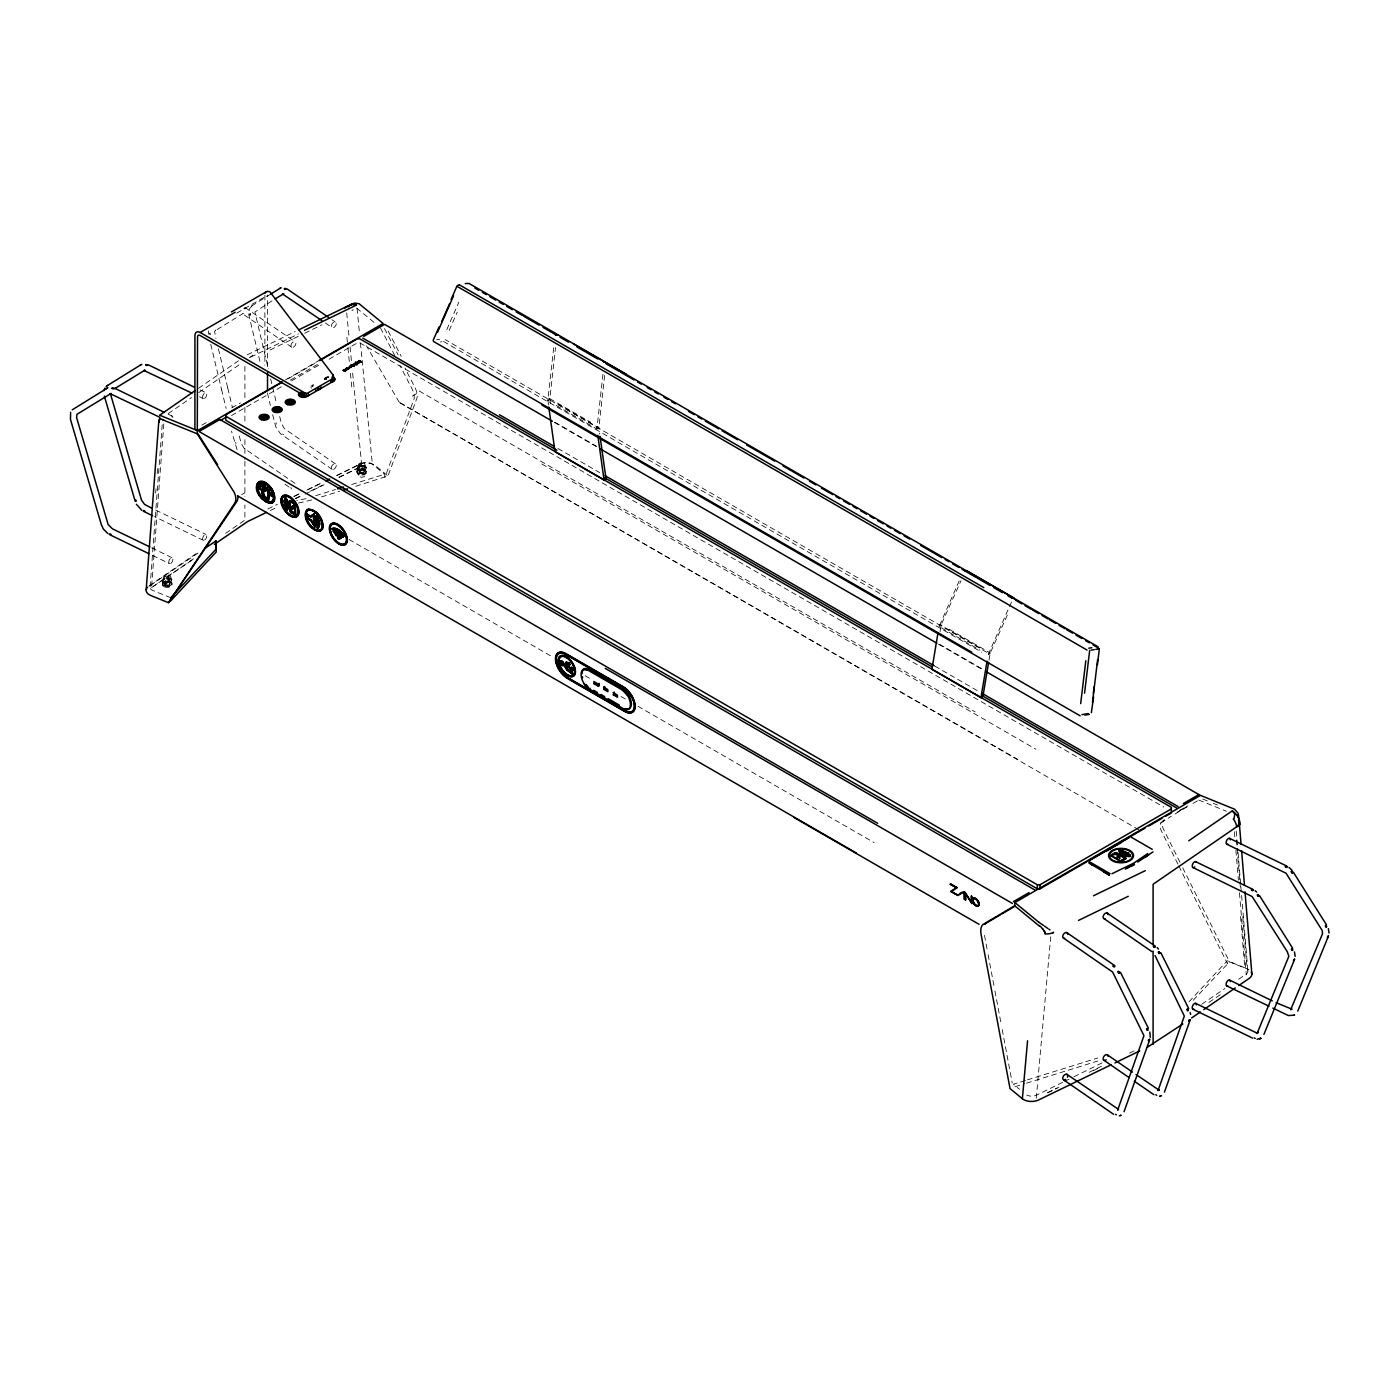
<?xml version="1.0" encoding="UTF-8"?>
<svg xmlns="http://www.w3.org/2000/svg" width="1399" height="1399" viewBox="0 0 1399 1399"><rect width="100%" height="100%" fill="white"/><g stroke="black" fill="none" stroke-linecap="round" stroke-linejoin="round"><path stroke-width="0.75" stroke-dasharray="5 3.75" d="M170.031 579.938A2.798 1.626 0 0 0 165.974 578.417A2.798 1.626 0 0 0 165.712 581.215A2.798 1.626 0 0 0 170.031 579.938L170.031 577.717A2.798 1.626 0 0 0 165.939 576.213A2.798 1.626 0 0 0 165.747 579.011A2.798 1.626 0 0 0 170.031 577.717M171.168 579.868C172.951 579.868 166.464 575.723 163.735 578.959M358.966 467.493L358.966 465.395M171.168 578.661C170.678 570.425 160.448 578.224 163.753 578.924M548.46 404.888L547.883 399.834L553.917 345.868M357.847 466.409L358.966 463.664L361.624 462.474L364.44 463.524L365.699 466.409L365.699 467.721L364.282 465.937L360.627 465.517L357.847 467.721L357.847 466.409L357.847 467.546M155.691 493.113L156.023 488.776M157.16 473.614L157.807 464.958M150.095 586.811L162.284 423.74M193.429 558.778L151.547 587.597L163.91 422.498M208.399 330.829L208.364 334.116M353.055 309.529L353.055 310.228A11.122 6.418 0 0 0 351.814 310.176M1036.257 1098.337L1050.736 936.77M164.767 585.202L168.177 585.551L170.066 584.275L168.072 582.876L164.925 583.453L164.89 580.025M165.065 585.167L163.106 586.111L164.557 585.481M550.419 403.751L549.807 399.1L555.543 347.547M604.63 375.457L598.859 427.814L596.901 428.951L603.004 373.76M989.006 660.101L990.247 652.948L1008.224 613.094M548.023 398.977L547.848 400.639M939.971 631.788L941.212 624.636L961.061 580.62M597.058 427.29L596.901 428.951L556.033 405.36M959.207 580.917L939.079 626.507L979.947 650.098M162.704 584.415A8.884 1.364 -83.7 0 0 163.158 583.383L163.613 578.539L163.158 579.588A8.884 1.364 -83.7 0 0 162.704 581.267L162.704 584.432A8.814 5.439 56.3 0 0 166.341 586.286A8.814 6.803 -31 0 0 170.888 585.377A8.884 1.364 -83.7 0 0 171.325 584.292L171.78 579.431A8.779 5.421 56.3 0 0 168.142 577.595A8.814 6.803 -31 0 0 163.596 578.486M939.359 624.916L939.079 626.507L941.037 625.37L981.906 648.961M355.731 486.275L387.978 475.975L416.937 398.155A11.559 4.722 63.3 0 0 414.646 386.841L404.923 368.059M446.771 329.639L458.802 302.236M449.201 330.479L457.228 312.204M1011.529 601.99L988.114 654.819L988.411 653.228L445.197 339.625M1160.785 822.997L1171.365 816.159M1188.975 1001.824L1227.255 960.746L1244.813 967.846A7.45 4.302 0 0 1 1246.317 974.036L1235.632 981.276M1193.242 1000.268L1229.529 961.83L1247.156 968.965A11.14 6.435 0 0 1 1248.887 969.839M164.75 583.575L164.627 584.765M251.383 306.311L252.03 305.786M251.837 306.136L249.337 308.899L248.742 314.565L260.074 362.061M1162.866 821.038L1163.916 820.146M359.351 471.218C358.022 473.317 362.656 473.946 364.02 472.722C366.188 468.21 355.381 473.596 359.421 467.756M198.536 388.292L238.512 360.802M168.212 413.597L191.558 397.543M198.745 392.594L241.87 362.971M249.267 357.759L252.747 355.363M148.749 586.198L197.696 552.553M225.676 533.316L244.912 520.096L244.912 504.952M198.081 553.042L151.704 584.467A7.45 4.302 0 0 0 150.375 585.936M151.547 587.597L194.496 558.481M1201.724 1004.255L1224.947 988.516M1208.893 1002.418L1221.432 993.92M251.628 306.031L270.619 294.122M272.071 300.837L254.95 311.977L268.241 368.881M399.17 402.178L366.433 345.798M1177.084 812.277L1187.926 805.894M1174.985 814.026L1187.629 806.576M1193.05 803.393L1198.471 800.193M236.781 313.096L267.839 295.154M201.858 425.121L206.842 422.253M231.709 407.896L240.418 402.877M285.431 379.898L319.164 360.417M287.809 378.989L317.853 361.642M290.362 380.108L319.444 363.303M231.482 415.573L282.178 386.299M291.569 380.878L321.613 363.53M329.132 359.193L357.287 342.93L359.91 342.93L1163.811 807.066M241.607 494.651L244.58 492.938M412.338 396.092L418.301 392.647M548.338 400.359L549.824 399.502M988.586 654.54L990.072 653.683M1179.497 810.493L1186.929 806.209M359.473 472.687L358.092 474.156L359.893 472.984M293.738 496.662L301.31 492.938M306.976 490.14L322.12 482.707M337.176 475.293L361.624 463.261A7.45 4.302 0 0 1 372.344 464.136L384.638 474.278L384.97 477.199L413.929 399.38A11.559 4.722 63.3 0 0 411.638 388.065L399.957 365.524M295.626 498.743L303.198 495.019M305.087 494.092L324.008 484.788M339.135 477.356L361.816 466.199L352.356 370.333M1062.663 1082.301L1036.397 1095.225A7.45 4.302 0 0 1 1026.674 1095.032M1064.552 1081.375L1070.235 1078.594M1074.012 1076.723L1102.395 1062.768M1047.536 1092.759L1058.886 1087.18M1089.139 1072.299L1102.395 1065.793M247.221 354.821L295.172 331.563M250.648 357.13L298.477 333.941M270.059 349.995L302.761 334.134M304.685 333.207L321.98 324.813M267.821 508.991L277.352 504.374M294.524 496.033L300.243 493.27M307.885 489.563L321.245 483.092M336.512 475.677L359.403 464.573A11.14 6.435 0 0 1 375.649 465.797L387.978 475.975M270.374 510.53L277.981 506.823M295.119 498.516L302.744 494.826M310.351 491.136L325.582 483.739M338.908 477.286L361.816 466.199M1047.676 1092.794L1057.207 1088.177M1093.371 1070.637L1099.089 1067.874M1129.553 1053.097L1135.271 1050.317M306.031 498.691L296.745 500.457M315.667 495.701L335.55 489.528M351.691 484.509L384.638 474.278M311.802 499.915L296.745 503.483M321.438 496.925L339.59 491.294M1025.38 1080.5L1013.383 1084.225L1019.521 1089.296M1027.391 1079.871L1097.76 1058.011M1014.974 1086.743L1024.593 1083.753M1026.534 1083.158L1097.76 1061.037M436.61 339.747L439.688 339.257M440.458 341.968L441.979 341.723M548.635 398.89L549.562 398.75M597.67 427.202L598.912 427.01M939.971 624.828L941.212 624.636M989.023 653.141L989.932 653.001M357.969 469.015L357.13 468.752A8.814 1.871 -81.2 0 1 358.371 466.024A8.779 6.925 -24.9 0 1 363.041 465.29A8.411 4.862 60 0 1 364.719 466.024A8.831 5.089 60 0 1 366.416 467.318L366.416 470.484A8.814 1.871 -81.2 0 1 365.174 473.212A8.814 6.96 -24.9 0 1 360.522 473.929A8.884 5.124 60 0 1 358.826 473.229L357.13 471.918L357.13 468.752A10.213 5.893 60.1 0 1 357.969 469.015L358.826 469.434M1202.72 799.056L1208.701 801.47M1213.3 803.341L1217.445 805.02M1198.733 800.053L1226.416 811.228M170.765 597.758L153.208 590.658A7.45 4.302 0 0 1 150.48 588.559M200.144 389.954L205.985 392.752M168.212 414.209L172.094 416.063M199.55 396.809L203.397 398.663M155.674 510.04L206.003 534.435M203.415 540.346L154.52 516.651M151.669 547.831L172.112 557.746M152.596 555.455L169.524 563.657M364.719 466.024C361.991 463.803 362.341 469.347 364.719 469.802A8.884 5.124 60 0 0 366.416 470.466M245.105 307.623L294.979 341.653M549.859 398.698L590.728 422.288M949.379 629.358L990.247 652.948M557.991 404.224L598.859 427.814L599.751 434.197M443.518 341.496L981.748 652.231M554.983 422.271L596.464 446.211M939.533 644.292L982.885 669.317M554.266 422.323L596.324 446.613M938.467 644.135L983.147 670.034M557.939 448.502L599.681 472.6M934.934 666.169L980.174 692.278M419.193 390.986L975.086 711.934M541.815 463.961L1035.872 749.199M400.394 402.964L1017.965 759.517M1138.908 829.817L398.977 402.282M349.05 539.472L553.025 657.233M585.132 675.769L591.497 679.442M621.016 696.492L626.682 699.762M638.014 706.303L874.078 842.6M244.668 307.902L245.734 308.549M244.248 308.077L245.315 308.724M243.811 308.322L244.877 308.969M364.09 471.131L364.265 471.271A2.361 1.364 0 0 1 360.592 472.442A2.361 1.364 0 0 1 360.592 470.081A2.361 1.364 0 0 1 364.125 471.253L364.125 467.756A2.361 1.364 0 0 0 360.592 466.567A2.361 1.364 0 0 0 360.592 468.927A2.361 1.364 0 0 0 364.125 467.756M335.34 463.803L284.487 428.741L281.409 423.495L279.135 414.296M294.962 483.354L244.125 448.31L241.03 443.063L238.757 433.865M325.337 322.959L332.262 327.716M291.884 347.284L242.01 313.428L243.339 313.341L214.642 331.073L215.656 330.164L214.572 331.546L215.971 338.541M331.948 319.741L335.358 322.085M332.245 469.434L280.447 433.707L275.865 427.115L272.368 413.632M284.976 484.194L291.866 488.985A3.235 2.029 -55.5 0 1 290.94 487.377M356.605 308.025L375.299 323.414M282.668 434.022L283.56 434.704M237.061 449.656L231.5 431.119M388.135 331.003L401.251 356.36M384.498 328.608L398.12 354.909M380.511 327.961L395.095 356.133M1179.969 862.309L1163.461 829.152A11.559 7.03 46 0 1 1162.202 823.486M1182.732 867.835L1229.529 961.83M1177.871 864.057L1161.345 830.901A11.559 7.03 46 0 1 1162.324 821.475M1178.78 865.911L1227.43 963.579L1227.255 960.746M276.023 422.795L276.372 424.089M235.644 442.364L235.994 443.64M270.637 378.884L276.67 404.031M227.757 388.03L232.321 407.039M267.419 392.839L270.409 405.448M218.419 348.823L227.862 388.432M210.759 344.294L221.689 389.919M221.584 389.517L226.113 408.491M250.438 313.533L250.718 314.932M249.984 313.726L250.264 315.142M249.582 313.953L249.861 315.352M210.06 333.102L210.34 334.501M209.605 333.294L209.885 334.693M984.494 935.389L987.711 952.492M988.114 954.643L994.549 988.866M994.951 991.017L1001.387 1025.24M1002.191 1029.524L1012.229 1083.018M357.042 308.34L359.595 334.309M360.452 342.965L361.939 358.109M362.149 360.277L372.361 464.136M346.707 312.816L349.243 338.768M350.065 346.9L351.534 362.131M346.882 337.159L347.721 345.64M347.931 347.774L349.383 362.638M350.432 373.253L351.883 388.118M1236.261 831.146L1237.87 850.4M1238.045 852.551L1240.703 884.64M1240.896 886.774L1247.891 970.801M1236.419 840.03L1236.943 846.325M1237.118 848.406L1239.776 880.268M1239.916 881.965L1240.441 888.33M1242.802 916.555L1247.156 968.965M1234.373 831.775L1234.897 838.088M1235.894 850.295L1238.395 880.181M1239.462 892.807L1246.282 974.876M1240.528 916.38L1244.813 967.846M164.435 577.577L164.435 579.763M366.643 471.568A4.879 2.815 0 0 1 359.246 473.911A4.879 2.815 0 0 1 359.421 469.032A4.879 2.815 0 0 1 366.643 471.568L366.643 472.355A4.879 2.815 0 0 1 359.246 474.716A4.879 2.815 0 0 1 359.421 469.837A4.879 2.815 0 0 1 366.643 472.355M366.416 467.249A8.779 1.854 -81.2 0 0 365.174 469.977L365.174 473.159M364.579 465.272L364.579 467.598A2.798 1.626 0 0 1 360.295 468.91A2.798 1.626 0 0 1 360.452 466.112A2.798 1.626 0 0 1 364.579 467.598M357.969 468.962A7.572 4.407 60.5 0 1 358.826 469.364A8.884 5.124 60 0 1 360.522 470.729L360.522 473.876M358.371 466.077L358.371 469.242A8.779 1.854 -81.2 0 1 357.13 472.005A8.411 4.844 60 0 0 358.826 473.212M326.054 378.884L326.054 379.461A3.655 2.116 0 0 1 328.852 377.31A3.707 2.133 0 0 0 326.002 379.461L326.002 378.884M324.603 379.356L324.603 379.426A5.089 2.938 0 0 1 328.678 376.488A5.089 2.938 0 0 0 324.638 379.566M267.506 366.835L267.506 296.605A3.707 2.133 60 0 1 267.699 295.574M264.883 295.102L264.883 365.314M244.912 366.381L244.912 398.872M244.912 407.354L244.912 422.69M244.912 439.688L244.912 459.484M244.912 461.268L244.912 496.295M171.325 580.463A8.411 1.294 -83.7 0 1 171.78 579.448L171.325 580.498A8.831 1.364 -83.7 0 0 170.87 582.176L170.87 585.324M169.594 580.113A2.361 1.364 0 0 1 165.991 581.215A2.361 1.364 0 0 1 166.131 578.871A2.361 1.364 0 0 1 169.594 580.113L169.594 583.61A2.361 1.364 0 0 1 165.991 584.73A2.361 1.364 0 0 1 166.131 582.369A2.361 1.364 0 0 1 169.594 583.61M168.142 577.63L168.142 580.795A8.814 5.439 56.3 0 0 171.797 582.666A10.195 1.574 -83.6 0 1 171.552 583.488M162.686 581.197A8.814 5.439 56.3 0 1 166.341 583.033L166.341 586.233M1162.901 821.248A11.559 7.03 46 0 1 1164.44 819.727M311.295 388.292A5.089 2.938 0 0 1 316.489 384.27M171.273 416.115A3.235 1.696 -64.2 0 1 172.881 417.584M360.522 470.676A8.814 6.96 -24.9 0 1 365.191 469.942M363.041 468.56A8.814 6.96 -24.9 0 1 358.354 469.295M363.845 469.242A10.195 5.893 60 0 1 363.023 468.525M364.719 469.889A7.555 4.407 60.5 0 1 363.845 469.295M163.158 579.851A8.639 1.277 -83.2 0 1 163.596 578.731M166.324 583.051A8.779 6.768 -31 0 1 170.888 582.089M168.16 580.812A8.779 6.785 -31 0 1 163.578 581.774A8.411 1.294 -83.7 0 1 163.158 583.4M171.552 583.208A7.555 1.119 -83.2 0 1 171.325 583.995M170.031 584.03L169.961 583.873A2.781 1.609 0 0 0 165.956 582.386A2.781 1.609 0 0 0 165.747 585.167A2.781 1.609 0 0 0 170.013 583.873L170.048 584.082M313.009 385.687A3.655 2.116 0 0 0 312.467 386.404A3.707 2.133 0 0 1 312.974 385.669M313.009 386.072A3.655 2.116 0 0 0 312.677 386.404A3.707 2.133 0 0 1 312.974 386.054M328.852 376.926A3.655 2.116 0 0 0 326.142 379.461A3.707 2.133 0 0 1 328.852 376.908M170.661 563.447A3.235 1.696 -64.2 0 0 172.689 558.271A3.235 1.696 -64.2 0 0 169.104 560.404A3.235 1.696 -64.2 0 0 170.661 563.447M204.534 398.453A3.235 1.696 -64.2 0 0 206.562 393.276A3.235 1.696 -64.2 0 0 202.96 395.392A3.235 1.696 -64.2 0 0 204.534 398.453M204.551 540.136A3.235 1.696 -64.2 0 0 206.58 534.96A3.235 1.696 -64.2 0 0 202.977 537.094A3.235 1.696 -64.2 0 0 204.551 540.136M293.248 347.197A3.235 2.029 -55.5 0 0 295.661 342.248A3.235 2.029 -55.5 0 0 291.377 343.979A3.235 2.029 -55.5 0 0 293.248 347.197M333.627 327.628A3.235 2.029 -55.5 0 0 336.04 322.679A3.235 2.029 -55.5 0 0 331.755 324.411A3.235 2.029 -55.5 0 0 333.627 327.628M333.609 469.347A3.235 2.029 -55.5 0 0 336.022 464.381A3.235 2.029 -55.5 0 0 331.738 466.112A3.235 2.029 -55.5 0 0 333.609 469.347M360.085 476.919A3.235 1.871 0 0 0 365.017 475.363A3.235 1.871 0 0 0 360.225 473.684A3.235 1.871 0 0 0 360.085 476.919M360.103 466.636A2.798 1.626 0 0 0 364.562 465.517A2.798 1.626 0 0 0 360.645 463.856A2.798 1.626 0 0 0 360.103 466.636M360.347 472.862A2.781 1.609 0 0 0 364.544 471.533A2.781 1.609 0 0 0 360.435 470.099A2.781 1.609 0 0 0 360.347 472.862M164.505 586.933A4.879 2.815 0 0 0 172.112 584.817A4.879 2.815 0 0 0 165.117 582.071A4.879 2.815 0 0 0 164.505 586.933M164.505 586.146A4.879 2.815 0 0 0 172.112 584.03A4.879 2.815 0 0 0 165.117 581.284A4.879 2.815 0 0 0 164.505 586.146"/><path stroke-width="1.5" d="M1119.777 855.786L1119.76 858.531L1118.92 856.975L1117.206 858.147L1117.206 855.384L1118.063 856.957L1119.777 855.961M356.36 364.352L356.762 363.338L356.797 364.3M568.501 663.336L569.306 664.595L569.043 663.143M357.899 362.761L358.809 362.201M1115.055 852.813L1125.985 858.304L1122.033 861.259M348.001 369.388L349.61 367.85L348.473 368.164M289.768 501.996C294.734 498.883 296.518 511.317 294.909 513.538M294.927 513.783L290.852 511.317L290.1 501.804M268.153 501.402L269.64 494.704A5.229 2.781 56.2 0 0 265.635 488.059A5.229 2.781 56.2 0 0 262.278 490.454L264.463 498.866L268.486 501.192L264.149 499.076C256.804 486.73 269.098 483.512 268.888 496.558M347.826 368.549C347.267 366.975 345.221 369.668 348.281 368.916M357.025 363.32L356.535 364.352M345.57 370.648L344.137 370.001M355.066 363.18L356.395 364.037M339.467 538.178C335.498 532.809 342.23 542.06 338.995 537.356M268.328 495.98C269.937 486.502 257.451 486.362 264.551 496.872L267.384 498.516L268.153 496.715M293.038 512.121L292.583 511.369M1150.258 1037.324L1149.838 1032.06M146.178 589.836L158.804 420.959M162.214 419.595A6.435 1.679 36.2 0 1 163.053 419.962L197.294 433.83L197.539 337.002A3.707 2.133 60 0 1 200.144 335.498L304.772 395.9A2.308 1.329 0 0 0 308.042 395.9L331.511 382.347A6.943 4.005 0 0 0 332.962 377.922M319.811 531.025C310.788 531.515 301.415 517.7 307.063 509.953M318.797 531.305C311.435 530.186 303.478 518.347 305.891 511.177M308.812 509.149L307.832 509.533C317.031 508.187 325.145 520.848 322.4 529.224C324.323 522.194 317.73 509.498 308.48 509.358M158.944 421.484L158.874 422.253A11.122 6.418 0 0 1 160.063 418.441M1053.395 932.399L1053.464 932.468A11.122 6.418 0 0 1 1045.036 933.937L1044.983 933.378A5.579 4.722 18.8 0 0 1044.896 932.993A5.841 4.931 18.5 0 0 1044.843 932.364A6.243 5.176 23.9 0 0 1044.528 931.419L1044.109 930.825M353.09 364.352L352.81 365.594L354.664 365.314M1039.474 926.086A6.435 1.189 42.5 0 0 1038.67 925.508L1014.607 905.695L1014.887 902.547L1200.482 795.384L1234.652 809.234L1238.028 813.169M1111.121 1064.796L1038.618 1099.964A11.14 6.435 0 0 1 1022.372 1098.74L1027.566 1040.804M354.734 365.384L354.087 365.821M354.174 365.611L353.3 364.317M277.859 409.802C275.008 408.473 275.131 408.351 277.789 408.963M1080.675 703.627L1085.799 660.783M1084.557 693.187L1089.681 650.325M1093.371 693.222L1094.14 686.804M1092.479 702.438L1097.62 659.594M1093.598 696.824L1091.377 712.633M1097.446 664.682L1099.352 648.681M349.995 366.888L349.068 367.115L349.785 366.276M1238.535 821.038L1238.727 819.587A6.558 1.277 78.8 0 0 1238.605 818.817M295.241 513.573L290.38 511.404L290.083 500.457L294.962 503.797L295.714 514.482L291.132 512.419L290.327 509.918M290.1 501.769L294 503.797M286.375 505.284L284.959 507.452M937.995 632.925L931.909 669.334L980.944 697.646L982.902 696.51L988.638 662.252M980.944 697.646L987.047 661.237M337.893 537.618L338.873 537.338L338.593 538.265M1124.813 851.134L1125.163 852.306M1120.004 851.064L1120.284 850.487M347.179 369.371L346.567 368.322M345.151 370.578L344.819 369.738L345.063 370.857M292.111 402.615L291.884 402.877M343.717 369.948L344.119 369.616M318.622 525.814L318.797 524.59A13.675 7.257 56.2 0 0 318.587 521.46L316.454 515.566A2.431 1.277 56.2 0 1 317.328 516.336L319.584 521.967A15.144 8.027 56.2 0 1 319.759 524.398L318.29 527.86M1112.135 855.996L1120.477 860.805M1115.668 853.198L1125.181 858.304L1120.809 860.717M569.41 664.473L568.868 663.371M291.079 512.821L290.293 512.051A2.011 1.067 56.3 0 1 289.82 510.687L289.173 501.646A2.011 1.067 56.1 0 1 289.418 500.79L293.668 502.836A1.766 0.927 56.2 0 1 294.822 504.899M1119.217 850.557L1119.287 851.746M1236.803 826.652L1236.786 826.722A11.122 6.418 0 0 0 1239.182 821.86L1238.937 819.727A6.505 1.382 78.4 0 0 1238.919 819.237M159.224 420.469A6.383 1.521 83.5 0 0 159.119 420.889A6.226 1.451 84.1 0 1 159.119 420.557L159.993 419.263M1148.282 1040.734L1148.562 1039.719M1188.66 1021.183L1188.94 1020.168M1189.115 1021.008L1189.395 1019.993M1189.517 1020.763L1189.797 1019.749M1148.736 1040.559L1149.016 1039.544M1149.139 1040.331L1149.418 1039.317M353.055 364.562L354.279 365.524M315.44 523.104L315.964 522.282A5.106 2.711 56.3 0 0 315.894 520.743L314.74 518.609L315.072 519.746A3.602 1.906 56.3 0 1 315.265 522.002L315.632 521.827A3.602 1.924 56.2 0 0 315.387 519.536L314.688 518.574M568.099 662.829C573.048 667.34 567.452 659.419 565.353 663.791M292.251 511.597L292.723 512.524M1293.463 960.746L1293.795 959.697M1293.865 960.518L1294.197 959.469M1294.18 960.256L1294.512 959.207M1327.354 937.435L1327.686 936.386M1327.738 937.208L1328.403 935.896M70.615 412.338L70.475 419.42L101.323 524.608L103.369 529.032L107.968 533.666M103.998 390.583L104.977 388.118M317.643 524.8L316.751 525.534A1.836 0.979 56.2 0 1 315.982 525.394L317.118 522.806A9.321 4.949 56.3 0 0 317.013 521.337L315.737 516.948A1.836 0.979 56.3 0 1 316.541 517.735L317.853 520.935A9.88 5.246 56.2 0 1 318.028 523.401L316.908 525.464M1124.044 1111.698L1149.856 1039.335M1164.423 1092.129L1190.234 1019.784M317.433 524.8L317.695 523.628A9.88 5.246 56.2 0 0 317.521 521.162L316.209 517.945A1.836 0.979 56.2 0 0 315.405 517.158M1111.103 855.996L1110.981 855.803M259.007 486.083L260.634 487.726L259.34 485.873M267.471 488.548L268.328 486.974L267.436 486.625L267.471 488.548L268.328 486.974M266.894 487.989L267.751 486.397M292.111 402.23L289.908 402.038M315.842 522.736L316.296 522.072A5.106 2.711 56.3 0 0 316.226 520.533L315.072 518.382M318.832 525.937L318.115 526.898M1294.652 959.207L1263.909 1034.421M1328.525 935.896L1297.782 1011.11M268.695 497.362L268.486 501.192M1115.195 854.702L1114.129 854.509M451.073 299.543L457.123 285.711M441.559 321.945L449.586 303.688M437.537 332.315L453.573 295.766M433.095 340.464L439.041 326.964M1122.82 851.134L1122.977 851.886M1120.144 850.662L1120.074 851.536M284.539 504.06L284.049 505.144L285.204 504.479A3.987 2.116 56.4 0 0 285.291 503.972A5.229 2.763 56.3 0 0 285.204 502.626A3.987 2.116 56.3 0 0 285.011 501.961L283.997 500.475L284.102 501.961A3.637 1.941 56.1 0 1 284.242 504.2L285.081 504.724M344.661 370.77L343.664 370.001L344.819 369.913M565.179 664.14L563.675 664.14A2.711 1.434 56.2 0 0 560.649 660.94A2.711 1.434 56.2 0 0 560.877 664.473A2.711 1.434 56.2 0 0 563.71 664.735L566.805 670.016L572.261 674.038L572.366 671.398C570.023 667.988 569.725 672.709 570.145 670.121M566.508 661.919L565.126 664.63L563.954 663.948A2.711 1.434 56.3 0 0 560.947 660.748A2.711 1.434 56.3 0 0 561.156 664.28A2.711 1.434 56.3 0 0 563.989 664.542L567.085 669.824L572.541 673.846M571.299 668.407C568.221 671.24 566.735 657.775 565.773 664.63M318.255 526.689L319.129 524.363A13.675 7.257 56.2 0 0 318.902 521.25L316.943 516.616A2.431 1.277 56.2 0 0 316.122 515.776M284.766 504.952L284.871 504.689A3.987 2.116 56.5 0 0 284.959 504.182M316.174 522.527L315.055 523.051L315.562 521.984M346.06 369.056L346.497 368.129M316.734 524.468L317.433 522.579A9.321 4.949 56.2 0 0 317.328 521.128L315.737 516.948M357.934 362.656L359.123 362.254M359.473 362.149L357.375 362.533L357.917 361.572M289.051 402.003L288.299 401.233L288.561 402.282M147.455 587.3A11.14 6.435 0 0 0 150.865 595.572L168.492 602.689L234.56 503.448A11.559 8.359 55.7 0 0 233.581 491.381L197.189 433.76M168.51 602.654L236.676 501.716A11.559 8.359 55.7 0 0 237.935 496.085M965.362 571.054L966.604 570.6L1013.645 597.758L1014.345 599.244M288.369 401.146C291.534 399.135 290.065 404.066 291.569 403.069M322.4 529.224L320.126 531.078M352.81 364.912L353.877 365.856M262.96 416.815C259.672 414.996 270.409 419.683 262.96 416.815L262.855 415.835M262.085 417.147L262.855 416.202L265.793 417.899M358.739 361.676L357.689 361.834M262.487 417.374L262.96 416.447L265.793 417.514M557.012 335.2L558.218 334.816M333.679 531.742L333.976 531.55A9.111 4.844 56.2 0 1 343.087 536.796L343.472 536.586A9.968 5.281 56.3 0 0 333.522 530.833L333.329 531.27M1053.534 932.416L1052.73 932.888M1111.138 854.894L1115.055 852.621M170.765 597.758L216.18 549.038L215.988 540.906L205.251 548.181M170.591 600.958L216.18 552.045L215.988 540.906M358.004 362.516L359.071 363.006M291.954 402.44L291.884 402.51A2.029 1.172 0 0 1 291.464 402.737L289.89 402.702M339.712 539.157C336.075 537.059 337.526 537.758 339.415 538.038M275.848 409.207L277.142 408.945M306.731 510.163L307.588 509.586L306.608 510.408M358.336 362.254L358.529 363.128M318.43 526.689L316.978 527.773A2.501 1.329 56.3 0 0 317.94 527.983L318.622 527.65M288.561 401.898L291.971 401.688M338.873 534.645A6.908 3.585 55.3 0 0 337.456 533.806A6.803 3.602 55 0 0 334.868 533.666L335.183 533.439A6.803 3.637 56.3 0 1 342.021 537.356L342.195 537.268A7.66 4.005 56.3 0 0 338.103 533.439A7.66 4.057 56.2 0 0 334.483 532.897L334.903 532.634A7.66 4.057 56.2 0 1 342.388 537.146L341.671 537.583A6.785 3.62 56.4 0 0 338.873 534.488M348.071 306.923L349.12 305.979M349.435 368.112L348.596 367.937M568.781 663.143L568.851 664.665M356.063 363.11L355.259 363.723M336.092 535.555L336.477 535.467A4.389 2.343 56.3 0 1 340.884 537.985L341.269 537.776A5.246 2.781 56 0 0 336.145 534.68L336.477 535.467M1125.74 858.916L1120.651 861.207M294.734 514.657L291.027 512.803M350.03 367.272L349.628 366.328M72.258 409.82L107.915 387.715M106.149 386.509L107.636 385.425M347.844 369.039L347.302 369.581M286.27 509.656A2.413 1.277 56.1 0 0 287.11 509.883L288.736 506.49A15.109 8.009 56.2 0 0 288.561 504.042L286.305 498.429A2.413 1.277 56.1 0 0 285.431 497.659L287.879 503.325A13.675 7.24 56.3 0 1 288.089 506.455L287.407 508.781L285.903 509.201M339.31 539.419L337.876 538.737M950.655 883.958L957.073 887.666L951.547 891.478L956.724 894.8L950.848 891.408L956.374 887.596L950.341 884.185L956.374 887.596M195.073 390.653L159.626 415.258M214.362 544.386L247.518 521.6L266.562 512.366M336.162 535.677A4.389 2.326 55.6 0 1 340.429 538.038L341.251 537.776M1147.74 853.565L1133.75 863.148L1111.943 873.728M1137.754 862.011L1153.038 851.886M1145.396 857.132L1148.457 855.034M1188.783 840.764L1232.292 810.86L1234.775 814.078L1234.145 818.205A5.596 4.372 53.4 0 1 1233.533 818.87L1233.288 819.045A11.175 6.313 50.8 0 1 1236.646 826.722L1237.346 826.284A11.122 6.418 0 0 0 1239.164 821.86L1239.112 821.283M1147.372 1047.221L1182.837 1024.016M1191.581 1018L1200.325 1011.984M1203.805 1009.588L1235.282 987.956M1238.78 985.543L1249.272 978.338A11.14 6.435 0 0 0 1251.248 972.095M342.755 537.024L342.633 536.831A9.111 4.844 57.1 0 0 333.644 531.76L333.871 531.62M344.154 536.167L344.609 535.869A12.469 6.61 56.2 0 0 332.42 528.507L331.948 528.805A12.486 6.628 56.7 0 1 344.294 536.097L343.734 536.079A11.629 6.156 55.7 0 0 332.262 529.609L332.595 529.382A11.629 6.173 56.2 0 1 344.224 536.097M340.744 538.108L341.024 537.933A5.246 2.781 56.1 0 0 335.812 534.89L335.812 534.89M260.214 484.369L262.243 485.96L260.931 483.932M259.532 485.383L260.634 487.726M262.243 483.862L263.554 486.048L263.099 483.722M258.763 488.111L260.511 489.755M258.798 488.758L259.077 487.884M264.778 484.666L265.513 486.904M264.901 486.555L265.093 484.439M265.81 490.594A1.994 1.049 56.3 0 0 264.498 491.329L265.758 489.93A2.833 1.504 56.3 0 0 263.904 490.997L264.184 491.556A2.011 1.067 56.2 0 1 265.495 490.804M265.758 489.93L265.425 490.14A2.85 1.504 56.2 0 0 263.589 491.206L264.341 489.877L265.478 490.804M268.713 490.105L270.602 489.965M269.168 490.822L269.028 489.895M270.024 492.553L271.878 492.518L271.826 493.48L270.024 492.553L271.878 492.518M264.866 496.645C260.039 493.252 263.781 483.792 268.048 491.941C269.063 496.995 266.282 500.527 269.045 493.952A4.389 2.326 56.2 0 0 265.688 488.706A4.389 2.326 56.2 0 0 262.82 490.349L264.866 496.645L267.716 498.289M270.304 493.287L272.158 493.27M264.603 497.537L267.751 498.953L267.506 500.387L264.603 497.537L267.506 500.387M264.691 498.761L264.936 497.31M270.689 494.984L272.438 496.628M270.741 495.648L271.021 494.774M286.253 499.81L285.309 497.729M286.165 509.726L285.956 509.866A2.413 1.294 56.4 0 0 286.795 510.093L287.162 510.005A4.337 2.308 56 0 0 287.495 509.796A5.386 2.85 56.5 0 0 287.687 509.568A8.814 4.669 56.2 0 0 288.299 507.732M290.782 507.225L292.496 508.222L290.782 507.225L293.16 505.843L293.3 506.77L293.16 505.843M292.199 507.4L293.912 508.379L292.199 507.4L293.615 506.56M291.394 508.851L292.811 507.994M306.713 513.958L310.298 516.039L314.145 513.8L314.74 526.951L310.595 520.48L307.028 518.417L306.713 513.958C317.363 522.841 304.405 509.533 307.902 517.875L311.138 519.746C319.217 538.965 310.106 496.645 314.355 524.765M307.028 518.417L307.028 513.748M315.807 512.524A11.629 6.173 56.3 0 1 320.581 529.871A11.629 6.173 56.3 0 1 306.538 517.857A11.629 6.173 56.3 0 1 315.807 512.524L316.279 512.279M307.902 517.875L307.36 514.989M314.145 513.8L314.74 526.951M311.138 519.746L315.072 526.741M316.174 516.458L316.454 515.566M310.595 520.48L307.343 518.207M315.982 525.394L316.314 525.167A1.836 0.979 56.3 0 0 317.066 525.307M316.978 527.773L317.293 527.563A2.501 1.329 56.3 0 0 318.255 527.773L319.427 524.625A15.144 8.027 56.2 0 0 319.252 522.177L316.611 516.318M320.458 530.851L319.497 531.235L320.721 530.798M342.37 537.164L343.28 536.691M565.493 665.19L571.596 668.355M567.854 663.668L569.883 665.155L566.63 662.951M569.935 671.205L567.12 669.579L565.528 665.784L571.631 668.949L571.422 670.243L571.352 669.282M567.12 669.579L570.215 671.013M571.229 667.375L572.891 669.369L565.528 665.784M570.495 671.293L571.824 671.695L571.631 673.059L570.495 671.293L571.631 673.059M570.582 672.447L570.775 671.1M571.422 670.243L574.202 670.121L571.509 667.201M572.261 674.038L572.366 671.398M625.405 708.576A9.251 4.896 56.2 0 0 629.445 708.628A13.43 7.117 56.3 0 0 628.466 694.691A9.251 4.896 56.2 0 0 623.394 689.427L588.699 669.387L587.72 670.051A9.251 4.896 56.2 0 0 582.998 669.649A13.43 7.117 56.3 0 0 583.995 683.586L589.049 688.85L623.762 708.891L628.466 709.276A13.43 7.117 56.2 0 0 627.486 695.338L622.415 690.092L587.72 670.051L582.998 669.649M590.028 688.203L589.049 688.85A9.251 4.914 56.3 0 1 583.978 683.604M623.394 689.427L622.415 690.092A9.251 4.914 56.3 0 1 627.486 695.338M950.848 891.408L957.038 894.661M957.073 887.666L950.341 884.185M957.616 895.325L964.418 891.915C962.932 912.76 969.175 882.594 958.088 895.587M964.418 891.915L964.611 899.365M964.89 892.597L971.448 902.53L971.623 896.059L971.815 903.527L965.59 893.366L965.415 899.819L964.89 892.597L972.148 903.299M350.187 305.139L353.422 303.373M270.619 294.122L280.307 288.177M275.166 298.879L283.717 293.773L282.581 294.035L321.857 320.581M107.251 385.634L140.46 365.052M114.508 388.747L144.989 370.105L143.94 370.49L191.855 393.084M111.116 393.434L76.928 414.331L76.595 417.636L108.125 524.468L112.427 528.822L149.798 546.922M1260.866 1038.268L1257.106 1039.247M1014.712 905.765L983.357 924.267A11.559 6.051 73.1 0 0 981.084 934.445L1010.026 1088.562L1022.372 1098.74M1000.39 914.789L986.382 923.06A11.559 6.051 73.1 0 0 984.948 924.512M1001.946 913.862L1014.397 906.517M231.43 311.907L265.618 292.181M281.951 381.91L197.539 430.647L194.916 429.126L194.916 335.498A7.397 4.267 60 0 1 200.144 332.472L235.137 312.274M319.164 360.417L383.134 323.484L359.158 303.758L354.489 303.058M282.178 382.242L225.851 414.751L225.851 420.33L1037.341 888.837L1039.947 888.837L1086.901 861.732M319.741 360.557L357.287 338.873L359.91 338.873L1171.383 807.38L1171.383 812.959L1165.752 816.212M219.905 419.473L199.06 431.504L877.663 823.294M363.775 336.407L384.62 324.376L552.378 421.239M220.377 420.504L225.956 417.287M355.608 362.254L358.214 363.46L355.871 362.114M351.062 365.017L352.985 366.258L351.062 365.209M344.399 370.927L345.448 371.347L343.367 370.315M351.796 365.069L350.922 365.769L351.796 365.261M354.577 363.653L357.095 364.824L354.804 363.32M360.75 361.991L358.441 361.239L360.75 362.131M361.169 362.254L359.595 360.557L360.505 361.589M346.392 369.021L346.672 368.077M349.872 367.5L350.799 367.342M289.61 402.195L291.517 402.422L289.89 403.087M302.744 394.046L303.933 394.308L303.076 395.655L302.044 393.626M304.335 394.553L302.761 395.113L302.044 393.241M345.063 369.371L346.532 370.21L345.343 369.493M277.667 411.079C282.493 406.899 275.935 413.072 277.229 409.33M303.076 395.655L304.335 394.92M279.625 409.575L277.334 410.886M291.866 509.568L294.227 508.169M548.758 407.022L555.018 451.737L604.071 480.049L606.029 478.913L600.049 436.331M225.851 416.272L1037.341 884.78L1039.947 884.78L1171.383 808.884M1013.383 901.656L1029.017 892.632M1183.309 803.551L1198.943 794.527M1090.643 859.563L1145.099 828.121M1148.859 825.952L1161.992 818.38M1088.702 860.962L1129.57 837.371M1106.294 851.187L1111.943 847.916M1112.467 847.619L1121.596 842.338M1111.943 855.279L1115.668 853.005M1134.432 864.267L1130.742 866.453M310.595 516.843L313.656 515.059M594.015 683.691L595.065 683.097L599.297 685.527L598.23 686.14L594.015 683.691L593.858 681.523L598.072 683.971L598.23 686.14M598.072 683.971L599.139 683.359L599.297 685.527M603.494 687.101L607.726 689.532L607.883 691.701L603.651 689.27L604.56 686.489L604.718 688.658L607.533 690.284M603.651 689.27L604.718 688.658M613.147 692.662L617.361 695.093L617.519 697.262L613.304 694.831L614.213 692.05L614.353 694.219L617.186 695.845M613.304 694.831L614.353 694.219M1126.964 853.11L1129.028 853.11L1127.419 853.215M294.612 514.727L295.206 514.884A1.976 1.049 56.3 0 0 295.521 513.975L294.42 503.727M325.88 480.854L329.657 479M299.001 329.709L350.799 304.58M304.527 330.251L356.343 305.122L352.163 304.51L346.13 306.853A11.175 5.194 59.4 0 0 344.696 308.445M1127.104 867.835L1134.379 864.687M1125.286 869.094L1128.923 867.328M1093.493 895.78L1145.274 870.668M1078.507 920.42L1128.241 896.304M1114.933 1062.943L1139.748 1050.911M140.127 365.349L141.789 364.405M106.254 388.66L107.181 388.205M279.922 288.299L281.164 287.774M307.255 509.796L308.165 509.323M1127.384 854.789L1128.801 855.069A1.836 1.067 0 0 0 1129.885 854.789L1126.492 854.02M1294.372 1015.167L1288.322 1015.552L1272.845 1008.102M1115.528 853.04L1111.838 855.523M1159.614 1096.256L1161.467 1095.644M1119.235 1115.825L1121.089 1115.213M1160.785 1095.942L1160.086 1096.169M1120.407 1115.51L1120.651 1115.388M1294.565 1015.062L1293.953 1015.307M350.152 367.045L351.394 367.15M318.08 526.968L316.926 527.108M555.49 335.113L556.365 335.095L552.448 332.822M1129.727 856.066L1130.724 856.258A2.431 1.399 0 0 1 1129.623 856.608M337.579 488.898L343.629 487.009M343.629 490.035L347.651 488.776M1121.911 861.119L1120.984 861.224M353.143 364.737L354.647 364.789M1115.195 852.778L1116.332 852.725M465.237 283.595L468.997 283.42L626.297 374.233M1129.57 855.908L1128.468 855.978M457.613 285.413L459.134 285.169M556.68 335.043L557.904 334.851M603.721 362.219L604.945 362.026M965.065 570.827L966.307 570.635M1012.124 598.003L1013.348 597.81M1088.772 648.209L1091.832 647.72M1091.22 650.098L1094.298 649.608M1095.819 649.363L1098.897 648.891M1081.987 714.609L1088.142 713.63M1084.785 715.099L1089.401 714.382M1129.413 856.45L1125.985 856.066M1121.141 860.735L1125.181 858.496M1158.424 1089.873L1159.334 1090.031L1157.865 1089.769L1158.949 1089.838L1158.04 1090.573L1184.323 1016.094L1155.084 955.639M571.929 669.544L572.891 669.369M571.701 670.051L574.202 670.121M1128.136 854.876L1128.801 854.876A1.836 1.067 0 0 0 1129.885 854.597L1129.885 854.597M1128.713 856.485L1126.562 856.205M1115.825 853.18L1124.831 857.937M1128.311 854.579L1125.81 853.775M1128.468 856.171L1126.125 855.541M354.472 364.632L353.475 364.509L354.332 365.069M1128.049 856.136L1126.615 855.873M110.084 393.644L159.888 417.322M1127.681 852.935L1127.804 852.953A3.637 2.099 0 0 1 1125.67 851.746M358.441 361.239L360.505 361.781L359.823 360.82M1127.192 853.355L1126.527 852.935A5.106 2.955 0 0 1 1125.146 852.113L1125.163 852.113M1125.985 856.258L1123.607 855.191A15.127 8.726 0 0 1 1121.403 853.915L1120.949 853.565M1126.125 855.733L1124.569 854.981A13.675 7.904 0 0 1 1121.753 853.355M159.993 415.346L197.539 430.647M1116.647 852.603L1125.863 858.112M1126.178 854.684L1124.953 854.02A10.125 5.841 0 0 1 1123.449 853.145L1123.135 852.9M1125.391 856.083L1123.607 855.384M1125.6 855.576L1124.569 855.174A13.675 7.904 0 0 1 1121.753 853.547L1121.386 853.058M1158.722 1089.926L1136.04 1074.537M1126.16 854.089L1125.461 853.617A9.303 5.369 0 0 1 1124.149 852.848L1123.1 851.869M146.423 364.544L147.699 365.069M146.056 364.754L147.332 365.279M145.706 365.034L146.982 365.559M112.55 387.855L113.809 388.38M112.182 388.065L113.459 388.59M111.833 388.345L113.092 388.87M1254.151 1037.936L1255.218 1038.39M163.141 419.98L163.945 420.347M194.321 387.173L148.574 364.947M164.33 412.338L114.701 388.257M1272.286 1000.88L1229.476 980.034M1276.115 1002.716L1292.029 1009.204L1290.682 1009.728L1322.527 933.728L1322.23 930.545L1286.031 873.221L1226.906 844.244M1226.888 985.945L1268.963 1006.196M1192.997 1009.256L1252.56 1038.093M1286.783 866.086L1229.494 838.316M1252.909 889.397L1195.603 861.627M1193.015 867.555L1252.14 896.532L1287.255 951.635L1288.846 956.321L1257.211 1033.144L1258.068 1032.217L1256.792 1033.039L1258.156 1032.514L1256.302 1032.777L1195.603 1003.345M151.931 508.222L144.622 504.444L141.526 500.108L110.364 393.609M143.258 511.195L152.648 515.741M148.836 553.637L109.367 534.505M1120.004 861.207L1111.296 855.996M338.366 538.58L338.785 537.846M143.782 510.46L144.849 511.037M109.909 533.771L110.958 534.348M1285.908 866.208L1287.167 866.908M1285.541 866.418L1286.818 867.118M1285.191 866.698L1286.45 867.415M1252.018 889.519L1253.294 890.236M1251.668 889.729L1252.944 890.446M1251.301 890.009L1252.577 890.726M573.398 343.892L1097.988 646.758M474.926 288.072L478.72 290.258M482.375 292.374L486.275 294.629M489.877 296.693L495.736 300.085M499.233 302.114L503.29 304.44M506.735 306.433L512.349 309.686M516.109 311.837L522.194 315.352M523.593 316.174L539.21 325.18M542.987 327.366L551.696 332.402M560.002 337.194L568.554 342.125M577.018 347.004L585.412 351.866M586.461 352.461L597.81 359.018M606.029 363.757L619.145 371.33M620.491 372.117L634.132 379.986M637.507 381.944L641.284 384.113M647.247 387.558L650.99 389.726M654.522 391.755L658.299 393.941M663.965 397.211L667.848 399.449M671.537 401.583L675.35 403.786M688.465 411.358L694.219 414.681M697.996 416.867L701.773 419.053M705.323 421.099L718.789 428.863M722.181 430.822L737.693 439.776M746.541 444.882L757.786 451.37M758.485 451.79L769.835 458.33M770.901 458.942L774.644 461.11M783.073 465.972L786.85 468.158M787.759 468.682L791.502 470.851M792.516 471.428L803.865 477.986M809.531 481.256L815.862 484.911M821.475 488.146L832.72 494.651M835.99 496.54L839.785 498.709M843.562 500.894L849.578 504.374M853.005 506.351L857.08 508.711M860.577 510.722L866.453 514.115M870.021 516.179L873.938 518.434M877.593 520.55L883.259 523.821M887.036 526.007L890.813 528.192M894.556 530.343L900.274 533.649M904.051 535.817L909.717 539.105M920.787 545.488L941.859 557.659M945.129 559.548L948.889 561.698M952.632 563.867L958.875 567.469M961.987 569.271L968.528 573.048M969.49 573.607L975.89 577.297M976.992 577.927L985.473 582.841M986.347 583.348L990.09 585.499M993.85 587.667L1002.401 592.616M1008.014 595.852L1011.809 598.038M1015.587 600.223L1021.952 603.896M1025.03 605.68L1031.308 609.299M1032.602 610.034L1038.81 613.619M1042.045 615.49L1048.183 619.04M1049.617 619.862L1055.668 623.359M1059.06 625.318L1065.041 628.763M1066.633 629.69L1072.526 633.1M1076.076 635.146L1081.899 638.504M1085.537 640.602L1089.401 642.823M1093.091 644.956L1098.757 648.244M459.257 284.766L983.847 587.632M457.595 286.638L1087.093 650.08M433.515 341.461L971.745 652.196M541.955 405.08L1080.168 715.833M600.101 448.799L936.928 643.243M985.718 671.415L1199.922 795.174M499.495 414.769L554.319 446.421M605.067 475.712L934.252 665.767M982.063 693.362L1178.098 806.558M362.796 338.103L556.959 450.198M604.63 477.741L932.066 666.781M982.518 695.898L1177.119 808.255M1131.529 837.371L1152.251 849.333M1122.103 851.939L1121.946 850.924A1.836 1.067 0 0 1 1122.435 850.295L1123.065 850.837M1120.494 850.347L1119.882 849.805A2.501 1.451 0 0 0 1119.217 850.749L1120.547 853.407M200.144 332.472L304.772 392.874A2.308 1.329 0 0 0 308.042 392.874L331.511 379.339A6.943 4.005 0 0 0 332.962 374.897L270.112 292.076A7.397 4.267 60 0 0 265.285 293.021M302.551 393.329L304.422 394.413M303.933 394.308L302.726 393.609L303.163 395.13M1089.349 861.714L1110.072 873.676M1092.147 864.844L1109.424 875.179L1103.759 871.927M1092.462 865.404L1088.702 862.851M220.885 420.05L1035.208 890.184M605.242 668.372L1012.404 903.439M566.228 662.094L568.134 663.476M259.13 488.548L260.826 489.528M271.056 495.421L272.77 496.418M569.865 670.296L572.086 671.59M570.862 672.254L571.911 672.867M265.023 498.551L267.839 500.177M593.683 690.302L597.338 692.418M600.993 694.516L604.648 696.632M608.285 698.748L619.25 705.079M237.638 495.893L856.188 852.935M793.775 817.366L979.038 924.319M285.046 288.351L286.113 288.981M284.627 288.509L285.693 289.156M284.189 288.754L285.256 289.401M1155.819 1094.717L1156.711 1095.26M1115.44 1114.269L1116.332 1114.828M275.586 409.575L277.229 409.207M1038.88 922.256L1043.532 925.456M1155.172 946.091L1107.116 913.005M1114.793 965.66L1066.737 932.573M287.162 288.963L328.538 317.398M1107.134 1054.706L1132.456 1072.071M1066.755 1074.257L1118.57 1109.407L1117.661 1110.141L1143.945 1035.662L1112.59 972.008L1063.642 938.204M1151.937 951.652L1104.021 918.636M1104.056 1060.337L1128.958 1077.51M1134.309 1081.2L1153.93 1094.7M1063.677 1079.888L1113.552 1114.251M1044.598 926.19L1047.834 928.446M1048.9 929.181L1049.949 929.915M141.841 510.355L136.385 504.27M1038.862 922.273L1014.887 902.547M284.032 501.104L284.697 502.171A3.987 2.116 56.2 0 1 284.889 502.853A5.229 2.781 56.1 0 1 284.976 504.2M1121.403 854.107L1119.427 851.886M1123.449 853.338L1122.243 851.974M1154.123 946.126L1155.189 946.948M1153.685 946.301L1154.77 947.123M1153.266 946.546L1154.332 947.368M1113.744 965.695L1114.811 966.517M1113.307 965.852L1114.391 966.674M1112.887 966.097L1113.954 966.919M1288.951 867.38L1292.064 870.3M1255.06 890.691L1256.687 892.02M605.26 361.974L605.942 363.093M284.137 501.087L284.417 501.751A3.637 1.906 56.5 0 1 284.557 503.972M1121.054 852.953L1120.074 851.344M1042.815 929.076L1042.185 928.429A7.695 2.815 44.8 0 0 1041.311 927.31A6.89 1.819 44.2 0 0 1039.265 925.561M1157.148 947.595L1158.512 949.082M572.908 669.212L573.905 670.313M1042.535 928.796L1044.179 930.912M1120.774 852.656L1120.179 851.606M286.393 499.181L286.253 498.988A3.008 1.591 56.3 0 0 285.833 498.481A2.413 1.277 56.2 0 0 285.099 497.869M1291.819 871.262L1292.746 872.626M1291.469 871.49L1292.431 872.854M1291.102 871.752L1292.029 873.116M1257.928 894.573L1258.873 895.937M1257.596 894.8L1258.54 896.182M1257.211 895.063L1258.156 896.444M332.193 528.787L332.14 528.7M334.746 532.757L334.868 533.666M260.546 484.159L261.91 486.187M197.889 433.777L217.649 464.713M1326.549 924.949L1293.323 872.189M1292.659 948.26L1259.45 895.5M1122.243 852.166L1121.946 851.309A1.836 1.067 0 0 1 1122.435 850.487L1122.453 850.295M1325.972 925.386L1326.742 926.715M1325.64 925.631L1326.409 926.96M1325.255 925.893L1326.025 927.222M1292.081 948.697L1292.851 950.026M1291.749 948.942L1292.519 950.271M1291.364 949.204L1292.134 950.533M1159.072 951.722L1159.876 953.191M1158.669 951.915L1159.474 953.384M1158.232 952.142L1159.019 953.593M1118.693 971.291L1119.497 972.742M1118.291 971.483L1119.095 972.935M1117.853 971.71L1118.64 973.162M1044.319 931.192L1044.581 931.751A6.033 5.089 18.5 0 1 1045.001 932.993M1160.838 952.754L1188.713 1008.609M1120.459 972.322L1148.334 1028.16M1187.751 1009.029L1188.398 1010.428M1187.349 1009.221L1187.996 1010.62M1186.894 1009.431L1187.541 1010.847M1147.372 1028.58L1148.019 1029.979M1146.97 1028.79L1147.617 1030.189M1146.515 1028.999L1147.163 1030.398M565.808 665.592L567.399 669.387M262.557 483.652L263.554 486.048M135.86 499.968L136.28 501.209M104.348 396.109L135.196 501.297M1238.465 817.383L1237.713 815.197A7.625 5.666 81.7 0 0 1237.363 814.673M1328.351 928.621L1329.05 933.046M1294.46 951.932L1295.177 956.356M1238.395 814.305L1238.814 818.188M1190.217 1012.509L1190.619 1014.432M263.991 496.855C262.575 494.966 259.742 485.838 265.32 488.268A5.211 2.763 56.2 0 1 266.772 489.423L269.308 494.512L267.996 499.181M597.793 435.334L604.071 480.049M1239.007 820.426L1238.989 820.251A6.121 0.927 79.6 0 0 1238.902 819.709M1239.252 822.525L1241.053 844.174M1241.595 850.662L1244.48 885.305M1245.023 891.793L1251.878 974.054M971.326 895.885L971.815 903.527M965.223 892.37L965.73 900.012M289.785 502.084L290.31 509.621M285.291 507.242L285.239 506.63A6.488 3.41 56.9 0 0 285.116 501.332M284.434 499.898L284.714 499.041A1.836 0.979 56.1 0 1 285.518 499.828L286.83 503.028A9.898 5.246 56.2 0 1 287.005 505.494L286.218 507.33A2.291 1.207 56.1 0 1 284.976 507.54L285.186 507.33A1.836 0.979 56 0 0 286.043 507.4L286.218 507.33A5.351 2.833 56.3 0 0 286.568 506.351A7.782 4.145 56 0 0 286.655 505.983L286.69 505.441A10.23 5.456 55.9 0 0 286.778 505.109M277.824 409.277L277.876 410.502M1153.108 944.85L1153.108 884.238L1240.126 824.431L1239.969 822.577A11.052 6.383 60 0 0 1232.292 810.86M1153.108 951.093L1153.108 1044.441M1039.947 884.78L1039.947 888.837M1037.341 884.78L1037.341 888.837M345.448 371.347L342.93 370.368M332.962 374.897L332.962 377.153M304.772 392.874L304.772 395.148M267.506 372.833L267.506 390.251M159.066 421.851A5.928 1.084 87.4 0 1 159.154 421.116M160.133 419.123A7.695 2.658 46.4 0 1 160.675 419.018A6.873 2.133 40.4 0 1 161.952 419.193M349.82 305.402A11.087 6.4 60 0 1 356.343 305.139M1237.311 814.725A7.695 5.596 80.8 0 1 1237.713 815.547M301.415 392.385A3.655 2.116 0 0 0 301.03 395.672A3.655 2.116 0 0 0 306.678 395.148A3.707 2.133 0 0 1 301.117 395.76A3.707 2.133 0 0 1 301.117 392.472M308.497 394.011A5.089 2.938 0 0 1 301.747 397.264A5.089 2.938 0 0 1 300.155 392.28M321.088 386.998A5.089 2.938 0 0 1 321.07 387.628M320.808 388.257A5.089 2.938 0 0 1 315.562 390.181M330.706 382.172A5.089 2.938 0 0 0 334.711 379.776A5.089 2.938 0 0 0 332.262 376.768A5.089 2.938 0 0 1 334.711 379.846A5.089 2.938 0 0 1 330.706 382.242M333.189 531.06A9.968 5.246 55.6 0 1 343.122 536.814M286.358 505.214A8.674 4.599 56.3 0 0 286.165 502.503L284.714 499.076A4.232 2.256 56.2 0 1 286.235 502.818M286.568 503.972A10.108 5.351 56.4 0 1 286.638 504.602M288.579 505.634A14.112 7.607 55.1 0 1 288.474 507.872M287.057 509.323A10.562 5.631 56 0 0 287.669 504.864A11.926 6.296 56.3 0 0 287.022 501.507A6.855 3.655 56.2 0 0 286.568 500.387A4.512 2.378 56.3 0 0 286.235 499.828M288.142 505.389A15.109 7.817 57.3 0 0 288.089 504.917A14.375 7.432 57.2 0 0 287.862 503.395M286.847 499.548A9.041 4.931 55.4 0 1 288.194 503.535M588.699 669.387A9.251 4.896 56.2 0 0 583.978 669.002A13.43 7.117 56.2 0 0 582.054 673.619M628.466 709.276A9.251 4.896 56.2 0 1 623.762 708.891M587.965 686.664A9.251 4.896 56.2 0 1 587.3 686.017M586.653 685.3A9.251 4.896 56.2 0 1 586.041 684.531M582.666 677.746A13.43 7.117 56.2 0 1 582.386 676.661M1064.639 938.239A3.235 2.029 -55.5 0 1 1062.75 936.176A3.235 2.029 -55.5 0 1 1065.373 932.661A3.235 2.029 -55.5 0 1 1067.682 934.182M1065.758 1079.381A3.235 2.029 -55.5 0 1 1062.733 1078.279A3.235 2.029 -55.5 0 1 1065.758 1074.24A3.235 2.029 -55.5 0 1 1067.454 1077.143M1105.018 918.671A3.235 2.029 -55.5 0 1 1103.129 916.625A3.235 2.029 -55.5 0 1 1105.752 913.11A3.235 2.029 -55.5 0 1 1108.06 914.631M1106.137 1059.83A3.235 2.029 -55.5 0 1 1103.146 1059.095A3.235 2.029 -55.5 0 1 1105.402 1054.968A3.235 2.029 -55.5 0 1 1108.078 1056.315M1194.781 866.855A3.235 1.696 -64.1 0 1 1192.333 866.733A3.235 1.696 -64.1 0 1 1193.557 862.658A3.235 1.696 -64.1 0 1 1196.18 862.151M1193.837 1009.186A3.235 1.696 -64.1 0 1 1192.245 1007.315A3.235 1.696 -64.1 0 1 1194.449 1003.555A3.235 1.696 -64.1 0 1 1196.372 1004.867M1227.727 844.174A3.235 1.696 -64.1 0 1 1226.136 842.303A3.235 1.696 -64.1 0 1 1228.357 838.543A3.235 1.696 -64.1 0 1 1230.281 839.855M1227.71 985.875A3.235 1.696 -64.2 0 1 1226.119 984.004A3.235 1.696 -64.2 0 1 1228.339 980.244A3.235 1.696 -64.2 0 1 1230.263 981.556M256.804 485.418C252.992 496.732 277.142 512.646 273.819 494.337C272.508 481.99 249.809 474.296 258.658 493.602A12.591 6.68 56.2 0 0 261.246 497.607L266.282 502.136L271.109 503.308A12.591 6.68 56.2 0 0 273.295 502.049C278.926 493.725 262.785 473.666 256.804 485.418M257.399 485.873C259.007 510.897 287.809 504.007 265.793 483.792C253.761 476.569 256.489 497.467 264.568 500.335C284.119 510.985 266.3 470.169 257.399 485.873M1260.674 1038.373L1259.555 1038.81L1260.674 1038.373M283.28 294.017L283.228 294.105M623.15 686.664L566 653.665A15.721 8.342 56.3 0 0 555.753 659.541A15.721 8.342 56.3 0 0 567.749 678.253L624.898 711.252A15.721 8.342 56.2 0 0 635.146 705.376A15.721 8.342 56.2 0 0 623.15 686.664M622.87 686.857L565.721 653.858A15.721 8.359 56.3 0 0 555.473 659.751A15.721 8.359 56.3 0 0 567.469 678.463L624.619 711.444A15.721 8.359 56.3 0 0 634.849 705.533A15.721 8.359 56.3 0 0 622.87 686.822M623.202 687.311L566.053 654.312A14.899 7.904 56.3 0 0 556.347 659.873A14.899 7.904 56.3 0 0 567.697 677.606L624.846 710.605A14.899 7.904 56.3 0 0 634.551 705.026A14.899 7.904 56.3 0 0 623.202 687.311M622.922 687.504L565.756 654.505A14.899 7.887 56.2 0 0 556.068 660.048A14.899 7.887 56.2 0 0 567.417 677.781L624.566 710.797A14.899 7.904 56.3 0 0 634.272 705.201A14.899 7.904 56.3 0 0 622.922 687.486M1113.796 861.452A12.486 7.205 0 0 0 1133.47 856.275A12.486 7.205 0 0 0 1115.86 849.018A12.486 7.205 0 0 0 1113.796 861.452M1115.23 861.399A11.629 6.715 0 0 0 1132.665 855.576A11.629 6.715 0 0 0 1115.23 849.77A11.629 6.715 0 0 0 1115.23 861.399M262.138 418.633A3.655 2.116 0 0 0 267.751 416.954A3.707 2.133 0 0 0 262.417 414.961A3.707 2.133 0 0 0 262.12 418.651A3.707 2.133 0 0 0 267.804 416.954A3.655 2.116 0 0 0 262.435 414.978A3.655 2.116 0 0 0 262.138 418.633M262.138 419A3.655 2.116 0 0 0 267.751 417.322A3.707 2.133 0 0 0 262.417 415.328A3.707 2.133 0 0 0 262.12 419.035A3.707 2.133 0 0 0 267.804 417.322A3.655 2.116 0 0 0 262.435 415.363A3.655 2.116 0 0 0 262.138 419M261.333 419.683A5.089 2.938 0 0 0 269.185 417.392A5.089 2.938 0 0 0 261.805 414.611A5.089 2.938 0 0 0 261.333 419.683M275.218 411.079A3.655 2.116 0 0 0 280.832 409.4A3.707 2.133 0 0 0 275.481 407.406A3.707 2.133 0 0 0 275.183 411.096A3.707 2.133 0 0 0 280.884 409.4A3.655 2.116 0 0 0 275.516 407.424A3.655 2.116 0 0 0 275.218 411.079M275.218 411.463A3.655 2.116 0 0 0 280.832 409.785A3.707 2.133 0 0 0 275.481 407.791A3.707 2.133 0 0 0 275.183 411.481A3.707 2.133 0 0 0 280.884 409.785A3.655 2.116 0 0 0 275.516 407.808A3.655 2.116 0 0 0 275.218 411.463M274.414 412.145A5.089 2.938 0 0 0 282.266 409.837A5.089 2.938 0 0 0 274.886 407.057A5.089 2.938 0 0 0 274.414 412.145M288.299 403.524A3.655 2.116 0 0 0 293.912 401.845A3.707 2.133 0 0 0 288.561 399.852A3.707 2.133 0 0 0 288.264 403.559A3.707 2.133 0 0 0 293.965 401.845A3.655 2.116 0 0 0 288.579 399.887A3.655 2.116 0 0 0 288.299 403.524M288.299 403.909A3.655 2.116 0 0 0 293.912 402.23A3.707 2.133 0 0 0 288.561 400.236A3.707 2.133 0 0 0 288.264 403.926A3.707 2.133 0 0 0 293.965 402.23A3.655 2.116 0 0 0 288.579 400.254A3.655 2.116 0 0 0 288.299 403.909M287.477 404.591A5.089 2.938 0 0 0 295.346 402.3A5.089 2.938 0 0 0 287.967 399.519A5.089 2.938 0 0 0 287.477 404.591M301.275 396.179A3.655 2.116 0 0 0 306.941 395.165A3.707 2.133 0 0 1 301.257 396.197A3.707 2.133 0 0 1 301.397 392.734A3.655 2.116 0 0 0 301.275 396.179M318.342 388.887A3.655 2.116 0 0 0 319.217 388.292A3.707 2.133 0 0 1 318.377 388.905M318.342 388.502A3.655 2.116 0 0 0 318.832 388.24A3.707 2.133 0 0 1 318.377 388.52M332.28 380.86A3.655 2.116 0 0 0 332.28 377.87A3.707 2.133 0 0 1 332.315 380.878M330.863 381.367A3.655 2.116 0 0 0 331.476 381.21A3.707 2.133 0 0 1 330.863 381.385M332.28 380.476A3.655 2.116 0 0 0 332.28 377.503A3.707 2.133 0 0 1 332.315 380.493M560.824 662.759A1.871 0.997 56.3 0 0 563.097 664.7A1.871 0.997 56.3 0 0 562.328 661.902A1.871 0.997 56.3 0 0 560.824 662.759M560.544 662.951A1.871 0.997 56.2 0 0 562.8 664.892A1.871 0.997 56.2 0 0 562.031 662.094A1.871 0.997 56.2 0 0 560.544 662.951M558.953 663.686A12.014 6.365 56.3 0 0 573.468 676.102A12.014 6.365 56.3 0 0 568.536 658.177A12.014 6.365 56.3 0 0 558.953 663.686M559.495 663.826A11.192 5.946 56.2 0 0 573.03 675.402A11.192 5.946 56.2 0 0 568.431 658.719A11.192 5.946 56.2 0 0 559.495 663.826M558.656 663.878A12.014 6.383 56.3 0 0 573.188 676.294A12.014 6.383 56.3 0 0 568.256 658.352A12.014 6.383 56.3 0 0 558.656 663.878M559.215 664.018A11.192 5.946 56.3 0 0 572.733 675.595A11.192 5.946 56.3 0 0 568.151 658.894A11.192 5.946 56.3 0 0 559.215 664.018M972.865 901.096A4.582 2.431 56.2 0 0 978.391 905.905A4.582 2.431 56.2 0 0 976.572 899.085A4.582 2.431 56.2 0 0 972.865 901.096M973.162 901.183A4.162 2.203 56.2 0 0 978.181 905.538A4.162 2.203 56.2 0 0 976.519 899.347A4.162 2.203 56.2 0 0 973.162 901.183M972.532 901.323A4.582 2.448 56.3 0 0 978.076 906.115A4.582 2.448 56.3 0 0 976.257 899.295A4.582 2.448 56.3 0 0 972.532 901.323M972.882 901.568A4.162 2.203 56.2 0 0 977.936 905.713A4.162 2.203 56.2 0 0 976.047 899.452A4.162 2.203 56.2 0 0 972.882 901.568M330.147 531.655A12.486 6.628 56.3 0 0 345.238 544.561A12.486 6.628 56.3 0 0 340.114 525.937A12.486 6.628 56.3 0 0 330.147 531.655M330.724 531.812A11.629 6.156 56.2 0 0 344.766 543.844A11.629 6.156 56.2 0 0 340.009 526.496A11.629 6.156 56.2 0 0 330.724 531.812M329.832 531.865A12.486 6.61 56.2 0 0 344.906 544.771A12.486 6.61 56.2 0 0 339.782 526.164A12.486 6.61 56.2 0 0 329.832 531.865M330.391 532.057A11.629 6.191 56.3 0 0 344.451 544.054A11.629 6.191 56.3 0 0 339.695 526.689A11.629 6.191 56.3 0 0 330.391 532.057M257.573 489.755A12.486 6.628 56.2 0 0 272.648 502.661A12.486 6.628 56.2 0 0 267.541 484.037A12.486 6.628 56.2 0 0 257.573 489.755M258.133 489.912A11.647 6.173 56.2 0 0 272.193 501.944A11.647 6.173 56.2 0 0 267.436 484.579A11.647 6.173 56.2 0 0 258.133 489.912M294.717 501.174A12.486 6.61 56.2 0 0 281.321 499.163A12.556 6.663 56.3 0 0 281.409 502.049A12.486 6.61 56.2 0 0 295.137 517.123A12.486 6.61 56.2 0 0 294.717 501.174M282.336 503.885A11.629 6.156 56.2 0 0 296.378 515.899A11.629 6.156 56.2 0 0 291.622 498.569A11.629 6.156 56.2 0 0 282.336 503.885M281.444 503.937A12.486 6.61 56.2 0 0 296.518 516.843A12.486 6.61 56.2 0 0 291.394 498.236A12.486 6.61 56.2 0 0 281.444 503.937M282.003 504.13A11.629 6.191 56.3 0 0 296.063 516.126A11.629 6.191 56.3 0 0 291.307 498.761A11.629 6.191 56.3 0 0 282.003 504.13M306.206 518.067A11.629 6.156 56.2 0 0 320.249 530.081A11.629 6.156 56.2 0 0 315.492 512.751A11.629 6.156 56.2 0 0 306.206 518.067"/></g></svg>
